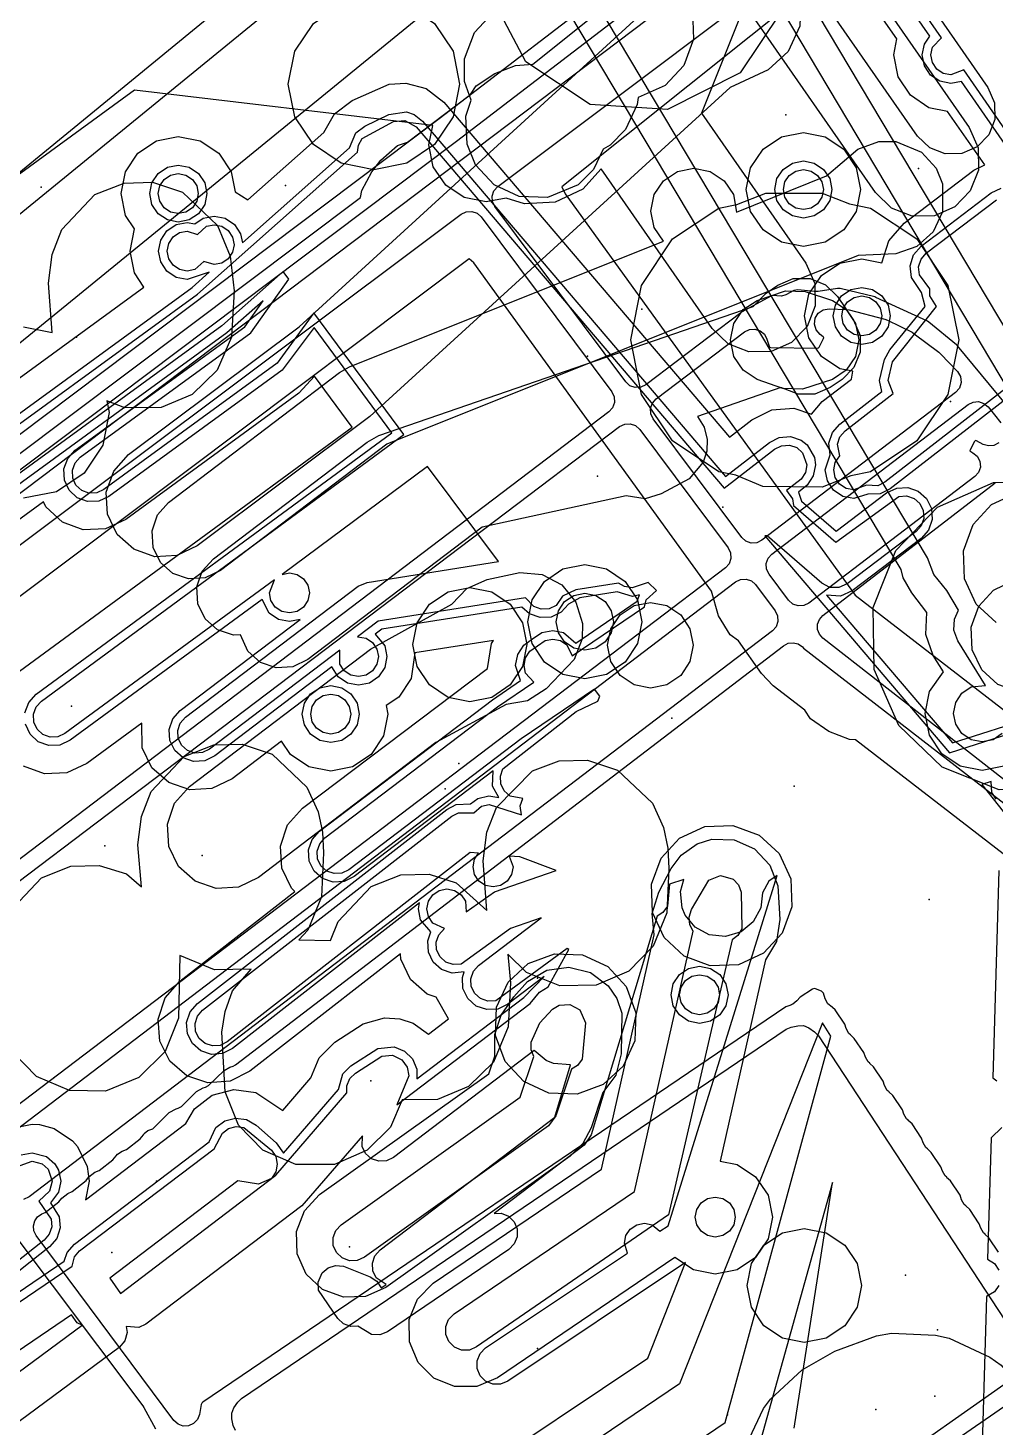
# Model space of a CAD drawing. Header units: metres. Extents: x 8738 to 9560, y -8972 to -7699.
# Drawn here: x 9255.27 to 9289.15, y -7964.76 to -7915.73 of the extents above; entities that cross this region are included whole.
import ezdxf

# ---------------------------------------------------------------- set-up
doc = ezdxf.new("R2010")
doc.units = ezdxf.units.M
for name, color, linetype in [('AI_GREENING_EXCLUSIONS', 1, 'Continuous'), ('AI_GREENING_LAWN', 82, 'Continuous'), ('AI_GREENING_REJECTED', 6, 'Continuous')]:
    doc.layers.add(name, color=color, linetype=linetype)

msp = doc.modelspace()

# ---------------------------------------------------------------- linework, layer by layer
at = {"layer": 'AI_GREENING_EXCLUSIONS'}
for points in [[(9208.861, -7964.51), (9234.502, -7945.938), (9234.711, -7945.378), (9235.178, -7944.758), (9235.772, -7944.251), (9236.119, -7944.138), (9238.344, -7942.472), (9238.548, -7942.172), (9239.201, -7941.744), (9239.682, -7941.55), (9240.411, -7941.405), (9240.606, -7941.43), (9266.928, -7921.66), (9266.973, -7921.421), (9267.315, -7920.76), (9267.633, -7920.353), (9268.224, -7919.844), (9268.57, -7919.73), (9270.776, -7918.054), (9270.977, -7917.752), (9271.626, -7917.318), (9272.353, -7917.035), (9272.956, -7916.988), (9300.458, -7894.998)], [(9208.861, -7964.51), (9234.502, -7945.938), (9234.711, -7945.378), (9235.178, -7944.758), (9235.772, -7944.251), (9236.119, -7944.138), (9238.344, -7942.472), (9238.548, -7942.172), (9239.201, -7941.744), (9239.682, -7941.55), (9240.411, -7941.405), (9240.606, -7941.43), (9266.928, -7921.66), (9266.973, -7921.421), (9267.315, -7920.76), (9267.633, -7920.353), (9268.224, -7919.844), (9268.57, -7919.73), (9270.776, -7918.054), (9270.977, -7917.752), (9271.626, -7917.318), (9272.353, -7917.035), (9272.956, -7916.988), (9300.458, -7894.998)], [(9300.401, -7900.165), (9273.981, -7921.29), (9274.088, -7921.535), (9284.25, -7935.597), (9311.878, -7956.923), (9312.562, -7956.521), (9312.902, -7956.404), (9333.178, -7942.794)], [(9300.401, -7900.165), (9273.981, -7921.29), (9274.088, -7921.535), (9284.25, -7935.597), (9311.878, -7956.923), (9312.562, -7956.521), (9312.902, -7956.404), (9333.178, -7942.794)], [(9274.839, -7906.045), (9222.071, -7949.098)], [(9290.874, -7921.262), (9288.056, -7917.192), (9287.602, -7917.37), (9287.334, -7917.317), (9287.107, -7917.165), (9286.955, -7916.938), (9286.902, -7916.67), (9286.955, -7916.402), (9287.271, -7916.066), (9281.988, -7908.464)], [(9279.98, -7910.27), (9293.321, -7932.658)], [(9278.978, -7910.541), (9292.664, -7933.509)], [(9284.833, -7911.945), (9288.905, -7917.807), (9289.138, -7918.343), (9289.149, -7918.929), (9288.935, -7919.473), (9288.528, -7919.894), (9287.992, -7920.128), (9287.407, -7920.139), (9286.862, -7919.924), (9286.441, -7919.518), (9282.587, -7913.97)], [(9289.407, -7940.439), (9289.083, -7940.656), (9288.7, -7940.732), (9288.317, -7940.656), (9287.993, -7940.439), (9287.776, -7940.115), (9287.7, -7939.732), (9287.776, -7939.349), (9287.993, -7939.025), (9288.317, -7938.808), (9288.816, -7938.755), (9287.844, -7937.189), (9287.712, -7936.822), (9287.729, -7936.432), (9287.876, -7936.12), (9287.463, -7935.427), (9287.01, -7934.873), (9286.785, -7934.29), (9273.944, -7912.74)], [(9283.733, -7912.718), (9288.244, -7919.213), (9288.556, -7919.928), (9288.57, -7920.708), (9288.284, -7921.435), (9287.743, -7921.996), (9287.027, -7922.308), (9286.247, -7922.322), (9285.521, -7922.036), (9284.959, -7921.494), (9280.562, -7915.164)], [(9290.406, -7921.102), (9287.972, -7917.596), (9287.602, -7917.67), (9287.219, -7917.594), (9286.895, -7917.377), (9286.678, -7917.053), (9286.602, -7916.67), (9286.678, -7916.287), (9286.865, -7916.008), (9284.61, -7912.763)], [(9271.527, -7913.264), (9241.867, -7937.464)], [(9219.237, -7956.72), (9237.234, -7943.307), (9269.678, -7918.897), (9276.204, -7913.887)], [(9219.333, -7957.896), (9237.834, -7944.108), (9270.283, -7919.693), (9277.165, -7914.411)], [(9251.623, -7930.425), (9259.337, -7924.804), (9259.002, -7924.303), (9258.85, -7923.538), (9259.008, -7922.764), (9258.692, -7922.292), (9258.54, -7921.527), (9258.692, -7920.762), (9259.126, -7920.113), (9259.775, -7919.679), (9260.54, -7919.527), (9261.305, -7919.679), (9261.954, -7920.113), (9262.388, -7920.762), (9262.527, -7921.461), (9262.975, -7921.745), (9265.633, -7919.386), (9266.012, -7918.736), (9266.632, -7918.263), (9267.931, -7917.694), (9268.51, -7917.656), (9269.224, -7917.851), (9269.846, -7918.323), (9279.849, -7930.061), (9280.632, -7929.453), (9281.329, -7929.103), (9282.108, -7929.048), (9282.721, -7929.249), (9283.101, -7928.811), (9284.119, -7928.022), (9284.173, -7927.752), (9283.716, -7927.661), (9283.067, -7927.227), (9282.633, -7926.578), (9282.481, -7925.813), (9282.633, -7925.048), (9283.067, -7924.399), (9283.716, -7923.965), (9284.481, -7923.813), (9285.185, -7923.953), (9285.426, -7923.184), (9285.963, -7922.567), (9288.413, -7920.706), (9288.793, -7920.522), (9287.485, -7918.647), (9286.837, -7918.518), (9286.188, -7918.084), (9285.754, -7917.435), (9285.602, -7916.67), (9285.714, -7916.105), (9284.454, -7914.291)], [(9303.532, -7965.004), (9303.254, -7964.275), (9303.277, -7963.495), (9303.707, -7962.678), (9292.504, -7945.113), (9290.243, -7941.681), (9289.632, -7941.468), (9289.465, -7941.58), (9288.7, -7941.732), (9287.935, -7941.58), (9287.286, -7941.146), (9286.852, -7940.497), (9286.7, -7939.732), (9286.852, -7938.967), (9287.342, -7938.28), (9286.988, -7937.706), (9286.723, -7936.972), (9286.758, -7936.199), (9286.236, -7935.506), (9285.929, -7934.988), (9285.859, -7934.689), (9273.536, -7914.009)], [(9281.642, -7915.167), (9280.224, -7917.299), (9277.672, -7918.583), (9274.968, -7918.403), (9272.709, -7916.909), (9271.519, -7914.642)], [(9280.364, -7914.974), (9278.872, -7918.704), (9282.526, -7923.965), (9282.837, -7924.68), (9282.851, -7925.461), (9282.566, -7926.187), (9282.024, -7926.748), (9281.308, -7927.06), (9280.528, -7927.074), (9279.802, -7926.788), (9279.24, -7926.247), (9275.359, -7920.659), (9274.706, -7921.366), (9273.746, -7921.829), (9272.662, -7921.887), (9272.02, -7921.682), (9271.32, -7921.821), (9270.555, -7921.669), (9269.906, -7921.235), (9269.472, -7920.586), (9269.32, -7919.821), (9269.456, -7919.136), (9259.007, -7917.905), (9252.679, -7922.516)], [(9278.549, -7915.135), (9278.588, -7916.121), (9278.247, -7917.038), (9277.6, -7917.737), (9276.653, -7918.159), (9276.614, -7918.403), (9276.205, -7919.285), (9275.665, -7919.825), (9275.426, -7919.965), (9275.087, -7920.679), (9274.547, -7921.219), (9273.471, -7921.667), (9272.485, -7921.628), (9271.603, -7921.219), (9270.956, -7920.52), (9270.654, -7919.797), (9270.615, -7918.811), (9270.804, -7918.259), (9270.57, -7917.599), (9270.57, -7916.807), (9270.57, -7916.807), (9270.911, -7915.89), (9271.558, -7915.191)], [(9252.212, -7931.233), (9261.024, -7924.812), (9261.622, -7924.281), (9260.85, -7924.538), (9260.467, -7924.462), (9260.143, -7924.245), (9259.926, -7923.921), (9259.85, -7923.538), (9259.926, -7923.155), (9260.143, -7922.831), (9260.467, -7922.614), (9260.85, -7922.538), (9261.116, -7922.591), (9261.413, -7922.392), (9261.796, -7922.316), (9262.179, -7922.392), (9262.503, -7922.609), (9262.72, -7922.933), (9262.783, -7923.252), (9266.54, -7919.919), (9266.761, -7919.398), (9267.072, -7919.162), (9267.911, -7918.752), (9268.531, -7918.666), (9268.805, -7918.76), (9269.098, -7918.986), (9279.708, -7931.437), (9281.245, -7930.242), (9281.594, -7930.068), (9281.983, -7930.04), (9282.354, -7930.163), (9282.566, -7930.325), (9282.823, -7930.767), (9282.859, -7931.032), (9282.783, -7931.415), (9282.566, -7931.739), (9282.263, -7931.984), (9282.367, -7932.296), (9283.585, -7933.355), (9285.355, -7932.011), (9285.706, -7931.841), (9286.095, -7931.817), (9286.464, -7931.944), (9286.756, -7932.203), (9286.927, -7932.554), (9286.95, -7932.943), (9286.823, -7933.312), (9286.564, -7933.604), (9284.148, -7935.439), (9283.736, -7935.624), (9283.246, -7935.588), (9287.657, -7940.764), (9290.519, -7939.851)], [(9252.389, -7931.476), (9261.213, -7925.046), (9266.816, -7920.075), (9266.849, -7919.833), (9266.986, -7919.597), (9268.082, -7919.003), (9268.476, -7918.961), (9268.874, -7919.185), (9279.666, -7931.85), (9281.429, -7930.479), (9281.674, -7930.357), (9281.946, -7930.337), (9282.205, -7930.424), (9282.412, -7930.602), (9282.559, -7931.032), (9282.506, -7931.3), (9282.354, -7931.527), (9281.848, -7931.927), (9282.057, -7932.213), (9282.093, -7932.455), (9283.573, -7933.741), (9285.782, -7932.131), (9286.055, -7932.114), (9286.313, -7932.203), (9286.517, -7932.385), (9286.637, -7932.63), (9286.653, -7932.903), (9286.564, -7933.161), (9286.383, -7933.365), (9283.966, -7935.2), (9283.678, -7935.329), (9283.363, -7935.319), (9283.084, -7935.171), (9281.174, -7933.512), (9281.082, -7933.512), (9287.558, -7941.111), (9290.653, -7940.124)], [(9255.119, -7926.196), (9256.115, -7926.394), (9255.987, -7924.659), (9256.117, -7923.661), (9256.456, -7922.786), (9257.616, -7921.564), (9258.646, -7921.157), (9259.64, -7921.13), (9260.69, -7921.482), (9261.914, -7922.641), (9262.361, -7923.716), (9262.494, -7924.933), (9262.4, -7926.559), (9261.902, -7927.71), (9261.025, -7928.565), (9259.941, -7929.018), (9258.672, -7929.035), (9258.037, -7928.787), (9258.119, -7929.196), (9257.89, -7930.344), (9257.24, -7931.317), (9256.267, -7931.967), (9255.119, -7932.196)], [(9292.949, -7926.08), (9285.474, -7931.873), (9285.125, -7932.047), (9284.692, -7932.06), (9284.201, -7932.208), (9283.818, -7932.132), (9283.494, -7931.915), (9283.277, -7931.591), (9283.201, -7931.208), (9283.374, -7930.68), (9283.334, -7930.266), (9283.458, -7929.896), (9283.714, -7929.601), (9285.187, -7928.459), (9285.109, -7928.073), (9285.278, -7927.338), (9285.462, -7926.994), (9286.708, -7925.482), (9286.572, -7924.99), (9286.221, -7924.469), (9286.177, -7924.062), (9286.299, -7923.672), (9286.567, -7923.363), (9289.018, -7921.503), (9289.369, -7921.332)], [(9292.765, -7925.843), (9285.29, -7931.636), (9285.046, -7931.758), (9284.648, -7931.735), (9284.201, -7931.908), (9283.933, -7931.855), (9283.706, -7931.703), (9283.554, -7931.476), (9283.501, -7931.208), (9283.554, -7930.94), (9283.716, -7930.706), (9283.632, -7930.304), (9283.718, -7930.045), (9283.898, -7929.838), (9285.588, -7928.528), (9285.409, -7928.073), (9285.565, -7927.425), (9287.099, -7925.48), (9286.868, -7925.112), (9286.864, -7924.867), (9286.506, -7924.376), (9286.506, -7924.376), (9286.475, -7924.092), (9286.561, -7923.818), (9286.749, -7923.602), (9289.199, -7921.742)], [(9307.811, -7958.837), (9284.268, -7940.663), (9284.056, -7940.649), (9283.333, -7940.365), (9282.686, -7939.929), (9282.484, -7939.625), (9281.38, -7938.771), (9280.967, -7938.338), (9280.166, -7937.197), (9279.874, -7936.983), (9279.468, -7936.316), (9279.213, -7935.456), (9270.897, -7923.95), (9270.728, -7923.809), (9240.978, -7946.153)], [(9307.811, -7958.837), (9284.268, -7940.663), (9284.056, -7940.649), (9283.333, -7940.365), (9282.686, -7939.929), (9282.484, -7939.625), (9281.38, -7938.771), (9280.967, -7938.338), (9280.166, -7937.197), (9279.874, -7936.983), (9279.468, -7936.316), (9279.213, -7935.456), (9270.897, -7923.95), (9270.728, -7923.809), (9240.978, -7946.153)], [(9252.413, -7962.088), (9256.816, -7959.091), (9256.901, -7958.764), (9257.082, -7958.56), (9261.799, -7954.979), (9262.084, -7954.441), (9262.301, -7954.275), (9262.565, -7954.206), (9262.836, -7954.243), (9263.802, -7955.029), (9263.954, -7955.256), (9264.007, -7955.524), (9263.954, -7955.792), (9263.802, -7956.019), (9263.35, -7956.222), (9262.625, -7956.11), (9258.139, -7959.515), (9258.518, -7960.055), (9263.96, -7955.91), (9266.449, -7953.019), (9266.449, -7952.775), (9266.553, -7952.523), (9266.746, -7952.33), (9267.675, -7951.734), (9268.049, -7951.706), (9268.369, -7951.863), (9268.559, -7952.125), (9268.611, -7952.426), (9268.193, -7953.439), (9272.865, -7949.893), (9273.189, -7949.503), (9273.502, -7949.311), (9274.215, -7948), (9274.161, -7947.964), (9271.658, -7949.797), (9271.386, -7949.813), (9271.128, -7949.724), (9270.923, -7949.543), (9270.804, -7949.297), (9270.787, -7949.025), (9270.876, -7948.767), (9271.057, -7948.562), (9273.256, -7946.893), (9272.181, -7947.264), (9270.444, -7948.516), (9270.171, -7948.533), (9269.913, -7948.443), (9269.709, -7948.262), (9269.589, -7948.017), (9269.573, -7947.744), (9269.662, -7947.486), (9269.867, -7947.263), (9269.455, -7947.075), (9269.303, -7946.848), (9269.25, -7946.58), (9269.303, -7946.312), (9269.455, -7946.085), (9269.682, -7945.933), (9269.95, -7945.88), (9270.218, -7945.933), (9270.445, -7946.085), (9270.597, -7946.312), (9270.629, -7946.685), (9271.618, -7945.978), (9273.772, -7945.234), (9272.503, -7944.76), (9272.134, -7944.728), (9272.265, -7945.11), (9272.211, -7945.378), (9272.06, -7945.605), (9271.832, -7945.757), (9271.565, -7945.81), (9271.297, -7945.757), (9271.07, -7945.605), (9270.918, -7945.378), (9270.865, -7945.11), (9270.918, -7944.843), (9271.058, -7944.632), (9270.768, -7944.606), (9262.252, -7951.238), (9262.008, -7951.36), (9261.735, -7951.38), (9261.476, -7951.294), (9261.269, -7951.116), (9261.147, -7950.872), (9261.127, -7950.599), (9261.213, -7950.34), (9261.392, -7950.133), (9270.126, -7943.332), (9270.358, -7943.213), (9270.895, -7943.212), (9271.159, -7942.983), (9271.425, -7942.92), (9272.56, -7943.287), (9272.521, -7942.969), (9272.61, -7942.71), (9272.161, -7942.633), (9271.957, -7942.451), (9271.837, -7942.206), (9271.821, -7941.933), (9271.91, -7941.675), (9274.474, -7939.662), (9275.231, -7939.306), (9275.312, -7939.135), (9275.122, -7938.879), (9272.554, -7940.627), (9266.519, -7945.208), (9266.274, -7945.328), (9266.001, -7945.344), (9265.743, -7945.255), (9265.538, -7945.074), (9265.419, -7944.828), (9265.402, -7944.556), (9265.492, -7944.298), (9265.673, -7944.093), (9271.722, -7939.501), (9272.991, -7938.636), (9272.708, -7938.321), (9272.655, -7938.053), (9272.708, -7937.785), (9272.86, -7937.558), (9273.388, -7937.182), (9273.656, -7937.129), (9273.924, -7937.182), (9274.151, -7937.334), (9274.334, -7937.721), (9276.868, -7935.995), (9276.932, -7935.759), (9277.295, -7935.429), (9276.997, -7935.144), (9276.443, -7935.338), (9276.173, -7935.294), (9275.966, -7935.166), (9274.463, -7935.404), (9274.001, -7935.625), (9273.775, -7935.95), (9273.529, -7936.068), (9273.256, -7936.083), (9272.999, -7935.992), (9272.701, -7935.683), (9267.544, -7936.5), (9266.815, -7937.053), (9267.118, -7937.099), (9267.345, -7937.251), (9267.497, -7937.478), (9267.55, -7937.746), (9267.497, -7938.014), (9267.345, -7938.241), (9267.118, -7938.393), (9266.85, -7938.446), (9266.582, -7938.393), (9266.355, -7938.241), (9266.203, -7938.014), (9266.194, -7937.524), (9261.635, -7940.985), (9261.389, -7941.105), (9261.116, -7941.121), (9260.858, -7941.032), (9260.654, -7940.851), (9260.534, -7940.606), (9260.518, -7940.333), (9260.607, -7940.075), (9260.788, -7939.87), (9266.837, -7935.278), (9267.151, -7935.144), (9271.753, -7934.416), (9269.267, -7931.084), (9264.173, -7934.866), (9264.432, -7934.815), (9264.7, -7934.868), (9264.927, -7935.02), (9265.079, -7935.247), (9265.132, -7935.515), (9265.079, -7935.783), (9264.927, -7936.01), (9264.7, -7936.162), (9264.432, -7936.215), (9264.164, -7936.162), (9263.937, -7936.01), (9263.785, -7935.783), (9263.732, -7935.515), (9263.912, -7935.058), (9256.569, -7940.434), (9256.321, -7940.549), (9256.049, -7940.561), (9255.792, -7940.468), (9255.591, -7940.283), (9255.476, -7940.035), (9255.464, -7939.762), (9255.557, -7939.506), (9255.742, -7939.305), (9268.435, -7929.959), (9265.289, -7925.706), (9264.001, -7927.468), (9257.932, -7931.891), (9257.684, -7932.006), (9257.411, -7932.017), (9257.155, -7931.923), (9256.954, -7931.737), (9256.839, -7931.49), (9256.828, -7931.217), (9256.922, -7930.96), (9257.107, -7930.759), (9263.083, -7926.405), (9264.412, -7924.52), (9264.215, -7924.254), (9262.064, -7926.157), (9253.213, -7932.607)], [(9255.167, -7939.717), (9255.301, -7939.35), (9255.565, -7939.063), (9268.019, -7929.901), (9265.295, -7926.218), (9264.178, -7927.711), (9258.108, -7932.133), (9257.754, -7932.297), (9257.364, -7932.313), (9256.998, -7932.179), (9256.711, -7931.914), (9256.547, -7931.56), (9256.532, -7931.17), (9256.666, -7930.804), (9256.931, -7930.517), (9262.867, -7926.191), (9263.508, -7925.282), (9262.241, -7926.4), (9253.39, -7932.85)], [(9254.974, -7938.256), (9266.635, -7929.711), (9265.314, -7927.926), (9264.767, -7928.519), (9258.697, -7932.942), (9257.989, -7933.269), (9257.209, -7933.301), (9256.477, -7933.032), (9255.903, -7932.503), (9255.817, -7932.318), (9253.979, -7933.658)], [(9289.192, -7936.55), (9288.493, -7935.903), (9288.084, -7935.021), (9288.045, -7934.035), (9288.386, -7933.118), (9289.033, -7932.419), (9289.915, -7932.01)], [(9252.463, -7961.691), (9256.537, -7958.918), (9256.642, -7958.613), (9256.901, -7958.321), (9261.617, -7954.741), (9261.859, -7954.242), (9262.17, -7954.006), (9262.547, -7953.906), (9262.933, -7953.959), (9263.271, -7954.156), (9263.97, -7954.775), (9264.229, -7955.138), (9266.154, -7952.901), (9266.304, -7952.356), (9266.58, -7952.08), (9267.529, -7951.469), (9268.107, -7951.412), (9268.468, -7951.562), (9268.744, -7951.838), (9268.893, -7952.198), (9268.893, -7952.531), (9272.644, -7949.684), (9273.356, -7948.951), (9272.085, -7949.916), (9271.734, -7950.087), (9271.345, -7950.11), (9270.976, -7949.983), (9270.684, -7949.724), (9270.513, -7949.374), (9270.49, -7948.984), (9270.558, -7948.788), (9270.131, -7948.83), (9269.762, -7948.702), (9269.47, -7948.444), (9269.299, -7948.093), (9269.276, -7947.703), (9269.386, -7947.383), (9269.026, -7946.963), (9268.95, -7946.58), (9268.992, -7946.37), (9262.436, -7951.475), (9262.087, -7951.65), (9261.698, -7951.678), (9261.328, -7951.555), (9261.033, -7951.3), (9260.858, -7950.951), (9260.829, -7950.562), (9260.952, -7950.192), (9261.207, -7949.897), (9269.941, -7943.096), (9270.273, -7942.926), (9270.772, -7942.9), (9271.035, -7942.71), (9271.415, -7942.621), (9271.769, -7942.678), (9271.547, -7942.282), (9271.574, -7941.748), (9266.701, -7945.447), (9266.35, -7945.618), (9265.96, -7945.642), (9265.591, -7945.514), (9265.299, -7945.255), (9265.129, -7944.905), (9265.105, -7944.515), (9265.233, -7944.146), (9265.491, -7943.854), (9271.541, -7939.262), (9272.531, -7938.586), (9272.355, -7938.053), (9272.431, -7937.67), (9272.648, -7937.346), (9272.949, -7937.122), (9273.273, -7936.905), (9273.656, -7936.829), (9274.039, -7936.905), (9274.463, -7937.271), (9276.615, -7935.805), (9276.698, -7935.58), (9276.453, -7935.638), (9275.911, -7935.478), (9274.606, -7935.685), (9274.21, -7935.906), (9273.955, -7936.19), (9273.603, -7936.359), (9273.213, -7936.379), (9272.845, -7936.25), (9272.575, -7936.007), (9267.665, -7936.784), (9267.436, -7936.958), (9267.774, -7937.363), (9267.85, -7937.746), (9267.774, -7938.129), (9267.557, -7938.453), (9267.233, -7938.67), (9266.85, -7938.746), (9266.467, -7938.67), (9266.143, -7938.453), (9265.922, -7938.108), (9261.816, -7941.224), (9261.465, -7941.395), (9261.076, -7941.419), (9260.707, -7941.291), (9260.415, -7941.033), (9260.244, -7940.682), (9260.221, -7940.292), (9260.348, -7939.923), (9260.607, -7939.631), (9264.812, -7936.44), (9264.432, -7936.515), (9264.049, -7936.439), (9263.725, -7936.222), (9263.478, -7935.747), (9256.746, -7940.676), (9256.393, -7940.841), (9256.003, -7940.858), (9255.636, -7940.724), (9255.349, -7940.46), (9255.184, -7940.106)], [(9254.655, -7954.272), (9255.42, -7954.12), (9255.681, -7954.137), (9256.185, -7954.272), (9256.834, -7954.706), (9257.007, -7954.902), (9257.352, -7955.602), (9257.42, -7956.12), (9257.291, -7956.769), (9260.805, -7954.101), (9261.11, -7953.579), (9261.731, -7953.107), (9262.486, -7952.908), (9263.259, -7953.014), (9264.198, -7953.641), (9265.185, -7952.495), (9265.472, -7951.8), (9266.024, -7951.249), (9267.011, -7950.607), (9267.763, -7950.399), (9268.302, -7950.431), (9268.764, -7950.584), (9269.304, -7950.964), (9270.004, -7950.432), (9269.569, -7949.673), (9269.257, -7949.566), (9268.673, -7949.048), (9268.332, -7948.347), (9268.321, -7948.16), (9263.05, -7952.264), (9262.353, -7952.614), (9261.575, -7952.67), (9260.834, -7952.425), (9260.244, -7951.914), (9259.893, -7951.217), (9259.837, -7950.439), (9260.082, -7949.698), (9260.593, -7949.108), (9264.625, -7945.968), (9264.503, -7945.86), (9264.161, -7945.158), (9264.114, -7944.379), (9264.369, -7943.642), (9264.887, -7943.058), (9271.377, -7938.162), (9271.507, -7937.288), (9271.582, -7937.176), (9268.824, -7937.613), (9268.698, -7938.511), (9268.264, -7939.16), (9267.82, -7939.457), (9267.88, -7939.756), (9267.728, -7940.521), (9267.294, -7941.17), (9266.645, -7941.604), (9265.88, -7941.756), (9265.115, -7941.604), (9264.466, -7941.17), (9264.155, -7940.705), (9262.421, -7942.021), (9261.719, -7942.362), (9260.94, -7942.409), (9260.202, -7942.155), (9259.618, -7941.637), (9259.277, -7940.936), (9259.257, -7940.077), (9257.337, -7941.483), (9256.63, -7941.812), (9255.85, -7941.846), (9255.117, -7941.578)], [(9254.589, -7946.713), (9255.749, -7945.491), (9256.779, -7945.084), (9257.773, -7945.057), (9258.722, -7945.357), (9259.249, -7945.812), (9259.121, -7944.34), (9259.251, -7943.342), (9259.59, -7942.467), (9260.75, -7941.245), (9261.78, -7940.838), (9262.774, -7940.811), (9263.824, -7941.163), (9265.048, -7942.322), (9265.434, -7943.178), (9265.589, -7943.897), (9265.628, -7944.614), (9265.551, -7946.159), (9265.081, -7947.324), (9264.761, -7947.666), (9265.874, -7947.693), (9266.14, -7947.022), (9267.3, -7945.8), (9268.33, -7945.393), (9269.324, -7945.366), (9270.273, -7945.666), (9271.347, -7946.639), (9271.219, -7944.897), (9271.349, -7943.899), (9271.688, -7943.024), (9272.947, -7941.745), (9273.878, -7941.395), (9274.872, -7941.368), (9275.922, -7941.72), (9277.146, -7942.879), (9277.532, -7943.735), (9277.687, -7944.454), (9277.726, -7945.171), (9277.649, -7946.716), (9277.179, -7947.881), (9276.324, -7948.758), (9275.173, -7949.256), (9273.904, -7949.273), (9272.739, -7948.803), (9272.086, -7948.171), (9272.178, -7949.169), (9272.101, -7950.714), (9271.586, -7951.946), (9270.709, -7952.801), (9269.625, -7953.254), (9268.382, -7953.271), (9267.968, -7954.22), (9267.158, -7955.03), (9266.007, -7955.528), (9264.657, -7955.528), (9263.506, -7955.03), (9262.651, -7954.153), (9262.181, -7952.988), (9262.066, -7950.898), (9262.183, -7950.171), (9262.444, -7949.447), (9263.097, -7948.69), (9261.806, -7948.716), (9260.595, -7948.215), (9260.595, -7948.215), (9260.55, -7950.405), (9260.08, -7951.57), (9259.158, -7952.492), (9257.993, -7952.962), (9256.724, -7952.945), (9255.573, -7952.447), (9254.718, -7951.57)], [(9289.195, -7942.735), (9289.043, -7942.508), (9289.014, -7942.116), (9288.693, -7942.218), (9290.404, -7944.393)], [(9289.288, -7945.239), (9289.076, -7952.497), (9289.218, -7952.607)], [(9270.601, -7966.588), (9276.985, -7962.317), (9278.303, -7958.963), (9272.084, -7963.123), (9271.832, -7963.228), (9271.559, -7963.228), (9271.307, -7963.124), (9271.113, -7962.931), (9271.009, -7962.679), (9271.008, -7962.406), (9271.113, -7962.153), (9271.306, -7961.96), (9276.271, -7958.638), (9276.167, -7958.294), (9276.22, -7958.026), (9276.372, -7957.799), (9276.599, -7957.647), (9276.867, -7957.594), (9277.135, -7957.647), (9277.412, -7957.874), (9277.701, -7957.681), (9281.514, -7945.416), (9281.231, -7945.613), (9281.008, -7946.019), (9280.949, -7946.545), (9280.683, -7947.037), (9280.255, -7947.386), (9279.711, -7947.551), (9279.142, -7947.492), (9278.65, -7947.226), (9278.301, -7946.798), (9278.195, -7946.545), (9278.136, -7945.976), (9278.251, -7945.549), (9277.743, -7945.712), (9277.673, -7946.481), (9277.516, -7946.704), (9277.31, -7946.836), (9275.004, -7954.497), (9274.757, -7954.852), (9271.605, -7957.245), (9271.855, -7957.243), (9272.108, -7957.346), (9272.302, -7957.538), (9272.408, -7957.79), (9272.41, -7958.063), (9272.307, -7958.316), (9272.116, -7958.51), (9267.869, -7961.39), (9267.599, -7961.499), (9267.307, -7961.49), (9266.831, -7961.195), (9266.587, -7961.207), (9266.33, -7961.114), (9266.128, -7960.931), (9265.456, -7959.933), (9265.442, -7959.66), (9265.583, -7959.333), (9265.79, -7959.154), (9266.049, -7959.069), (9266.322, -7959.089), (9267.265, -7959.473), (9267.493, -7959.625), (9267.644, -7959.851), (9267.817, -7959.733), (9267.473, -7959.504), (9267.353, -7959.258), (9267.337, -7958.985), (9267.426, -7958.727), (9267.607, -7958.523), (9273.73, -7953.875), (9274.281, -7952.044), (9273.681, -7951.991), (9273.428, -7951.885), (9273.007, -7951.543), (9268.079, -7955.283), (9267.834, -7955.403), (9267.561, -7955.419), (9267.303, -7955.33), (9267.098, -7955.149), (9266.979, -7954.904), (9266.998, -7954.527), (9264.865, -7956.98), (9259.403, -7961.126), (9259.157, -7961.246), (9258.713, -7961.203), (9258.75, -7961.416), (9258.667, -7961.712), (9258.466, -7961.944), (9252.083, -7966.656)], [(9275.737, -7967.26), (9279.699, -7964.572), (9283.404, -7951.037), (9283.103, -7950.577), (9278.102, -7963.216), (9271.379, -7967.752)], [(9289.385, -7954.239), (9289.015, -7954.6), (9288.891, -7958.85), (9289.135, -7959.005), (9289.287, -7959.232)], [(9255.037, -7955.196), (9255.42, -7955.12), (9255.92, -7955.254), (9256.213, -7955.511), (9256.344, -7955.737), (9256.42, -7956.12), (9256.344, -7956.503), (9256.058, -7956.88), (9256.371, -7957.364), (9256.402, -7957.753), (9256.282, -7958.124), (9256.029, -7958.421), (9252.179, -7961.46)], [(9254.994, -7955.565), (9255.42, -7955.42), (9255.77, -7955.514), (9255.975, -7955.694), (9256.12, -7956.12), (9256.026, -7956.47), (9255.655, -7956.822), (9256.082, -7957.446), (9256.104, -7957.718), (9256.02, -7957.978), (9255.843, -7958.186), (9251.814, -7961.367)], [(9282.115, -7964.766), (9283.453, -7956.16), (9280.875, -7965.413)], [(9289.287, -7959.768), (9289.135, -7959.995), (9288.853, -7960.158), (9288.457, -7973.697)], [(9251.239, -7965.539), (9257.167, -7961.162), (9256.995, -7961.075), (9256.795, -7960.799), (9252.688, -7963.595)], [(9280.341, -7965.559), (9281.046, -7964.082), (9281.288, -7963.756), (9282.397, -7962.731), (9283.539, -7962.066), (9284.994, -7961.529), (9284.994, -7961.529), (9285.521, -7961.442), (9287.07, -7961.509), (9287.545, -7961.619), (9288.973, -7962.284), (9289.363, -7962.563), (9289.767, -7963.038), (9291.353, -7961.454), (9293.334, -7960.663), (9295.312, -7960.663), (9297.293, -7961.454), (9298.787, -7962.901), (9299.639, -7964.849)]]:
    msp.add_lwpolyline(points, dxfattribs=at)
for points in [[(9278.419, -7913.064), (9279.301, -7912.655), (9280.287, -7912.616), (9281.204, -7912.957), (9281.903, -7913.604), (9282.351, -7914.68), (9282.312, -7915.666), (9281.903, -7916.548), (9281.204, -7917.195), (9279.87, -7917.805), (9267.248, -7929.331), (9261.196, -7933.865), (9260.493, -7934.202), (9259.713, -7934.244), (9258.977, -7933.985), (9258.397, -7933.464), (9258.059, -7932.76), (9258.017, -7931.981), (9258.277, -7931.245), (9258.798, -7930.664), (9264.771, -7926.188), (9277.171, -7914.853), (9277.879, -7913.604), (9278.419, -7913.064)], [(9266.245, -7920.462), (9265.272, -7919.812), (9264.622, -7918.838), (9264.393, -7917.69), (9264.622, -7916.542), (9265.272, -7915.569), (9266.245, -7914.919), (9267.393, -7914.69), (9268.542, -7914.919), (9269.515, -7915.569), (9270.165, -7916.542), (9270.393, -7917.69), (9270.165, -7918.838), (9269.515, -7919.812), (9268.542, -7920.462), (9267.393, -7920.69), (9266.245, -7920.462)], [(9278.025, -7920.751), (9278.599, -7920.637), (9279.173, -7920.751), (9279.66, -7921.076), (9279.985, -7921.563), (9280.092, -7922.172), (9283.244, -7920.91), (9284.349, -7919.966), (9285.085, -7919.7), (9285.679, -7919.7), (9286.574, -7920.073), (9287.086, -7920.637), (9287.313, -7921.179), (9287.313, -7922.161), (9286.979, -7922.862), (9286.415, -7923.374), (9285.679, -7923.64), (9284.358, -7923.695), (9267.84, -7930.308), (9262.012, -7934.732), (9261.486, -7934.988), (9260.902, -7935.023), (9260.349, -7934.832), (9259.911, -7934.444), (9259.654, -7933.918), (9259.619, -7933.334), (9259.81, -7932.78), (9260.198, -7932.342), (9266.188, -7927.796), (9266.537, -7927.598), (9277.537, -7923.195), (9277.213, -7922.711), (9277.099, -7922.137), (9277.213, -7921.563), (9277.538, -7921.076), (9278.025, -7920.751)], [(9283.202, -7923.233), (9282.437, -7923.385), (9281.672, -7923.233), (9281.023, -7922.799), (9280.589, -7922.15), (9280.437, -7921.385), (9280.589, -7920.62), (9281.023, -7919.971), (9281.672, -7919.537), (9282.437, -7919.385), (9283.202, -7919.537), (9283.851, -7919.971), (9284.285, -7920.62), (9284.437, -7921.385), (9284.285, -7922.15), (9283.851, -7922.799), (9283.202, -7923.233)], [(9260.157, -7922.451), (9259.833, -7922.234), (9259.616, -7921.91), (9259.54, -7921.527), (9259.616, -7921.144), (9259.833, -7920.82), (9260.157, -7920.603), (9260.54, -7920.527), (9260.923, -7920.603), (9261.247, -7920.82), (9261.464, -7921.144), (9261.54, -7921.527), (9261.464, -7921.91), (9261.247, -7922.234), (9260.923, -7922.451), (9260.54, -7922.527), (9260.157, -7922.451)], [(9282.054, -7922.309), (9281.73, -7922.092), (9281.513, -7921.768), (9281.437, -7921.385), (9281.513, -7921.002), (9281.73, -7920.678), (9282.054, -7920.461), (9282.437, -7920.385), (9282.82, -7920.461), (9283.144, -7920.678), (9283.361, -7921.002), (9283.437, -7921.385), (9283.361, -7921.768), (9283.144, -7922.092), (9282.82, -7922.309), (9282.437, -7922.385), (9282.054, -7922.309)], [(9281.942, -7921.88), (9281.79, -7921.653), (9281.737, -7921.385), (9281.79, -7921.117), (9281.942, -7920.89), (9282.169, -7920.738), (9282.437, -7920.685), (9282.705, -7920.738), (9282.932, -7920.89), (9283.084, -7921.117), (9283.137, -7921.385), (9283.084, -7921.653), (9282.932, -7921.88), (9282.705, -7922.032), (9282.437, -7922.085), (9282.169, -7922.032), (9281.942, -7921.88)], [(9260.045, -7922.022), (9259.893, -7921.795), (9259.84, -7921.527), (9259.893, -7921.259), (9260.045, -7921.032), (9260.272, -7920.88), (9260.54, -7920.827), (9260.808, -7920.88), (9261.035, -7921.032), (9261.187, -7921.259), (9261.24, -7921.527), (9261.187, -7921.795), (9261.035, -7922.022), (9260.808, -7922.174), (9260.54, -7922.227), (9260.272, -7922.174), (9260.045, -7922.022)], [(9286.417, -7923.117), (9287.5, -7924.74), (9287.881, -7926.653), (9287.5, -7928.566), (9286.417, -7930.189), (9284.794, -7931.272), (9284.095, -7931.412), (9283.096, -7931.808), (9281.02, -7931.788), (9280.068, -7931.39), (9279.477, -7931.272), (9277.854, -7930.189), (9276.771, -7928.566), (9276.39, -7926.653), (9276.771, -7924.74), (9277.854, -7923.117), (9279.477, -7922.034), (9280.104, -7921.909), (9281.118, -7921.506), (9283.096, -7921.506), (9284.058, -7921.887), (9284.794, -7922.034), (9286.417, -7923.117)], [(9262.291, -7923.811), (9262.064, -7923.963), (9261.796, -7924.016), (9261.434, -7923.9), (9261.118, -7924.185), (9260.85, -7924.238), (9260.582, -7924.185), (9260.355, -7924.033), (9260.203, -7923.806), (9260.15, -7923.538), (9260.203, -7923.27), (9260.355, -7923.043), (9260.582, -7922.891), (9260.85, -7922.838), (9261.212, -7922.954), (9261.528, -7922.669), (9261.796, -7922.616), (9262.064, -7922.669), (9262.291, -7922.821), (9262.443, -7923.048), (9262.496, -7923.316), (9262.443, -7923.584), (9262.291, -7923.811)], [(9267.151, -7930.229), (9267.569, -7930.005), (9280.676, -7925.487), (9281.133, -7925.013), (9281.546, -7924.732), (9282.085, -7924.503), (9282.671, -7924.498), (9283.213, -7924.718), (9283.631, -7925.129), (9284.193, -7925.956), (9284.421, -7926.495), (9284.425, -7927.081), (9284.205, -7927.623), (9283.794, -7928.04), (9283.38, -7928.321), (9282.841, -7928.549), (9282.256, -7928.553), (9281.653, -7928.323), (9278.726, -7929.333), (9278.965, -7929.71), (9279.072, -7930.145), (9279.055, -7930.55), (9278.93, -7930.936), (9278.435, -7931.516), (9277.453, -7932.047), (9276.892, -7932.214), (9276.235, -7932.113), (9271.183, -7933.214), (9265.081, -7937.847), (9264.555, -7938.103), (9263.97, -7938.138), (9263.417, -7937.947), (9262.979, -7937.559), (9262.72, -7936.981), (9262.471, -7936.996), (9261.918, -7936.805), (9261.48, -7936.417), (9261.224, -7935.89), (9261.189, -7935.306), (9261.38, -7934.753), (9261.768, -7934.315), (9267.151, -7930.229)], [(9284.267, -7926.079), (9284.381, -7926.653), (9284.267, -7927.227), (9283.942, -7927.714), (9283.455, -7928.039), (9282.404, -7928.377), (9281.713, -7928.358), (9280.816, -7928.039), (9280.329, -7927.714), (9280.004, -7927.227), (9279.89, -7926.653), (9280.004, -7926.079), (9280.329, -7925.592), (9280.816, -7925.267), (9281.81, -7924.937), (9282.501, -7924.956), (9283.455, -7925.267), (9283.942, -7925.592), (9284.267, -7926.079)], [(9284.481, -7926.813), (9284.098, -7926.737), (9283.774, -7926.52), (9283.557, -7926.196), (9283.481, -7925.813), (9283.557, -7925.43), (9283.774, -7925.106), (9284.098, -7924.889), (9284.481, -7924.813), (9284.864, -7924.889), (9285.188, -7925.106), (9285.405, -7925.43), (9285.481, -7925.813), (9285.405, -7926.196), (9285.188, -7926.52), (9284.864, -7926.737), (9284.481, -7926.813)], [(9284.213, -7926.46), (9283.986, -7926.308), (9283.834, -7926.081), (9283.781, -7925.813), (9283.834, -7925.545), (9283.986, -7925.318), (9284.213, -7925.166), (9284.481, -7925.113), (9284.749, -7925.166), (9284.976, -7925.318), (9285.128, -7925.545), (9285.181, -7925.813), (9285.128, -7926.081), (9284.976, -7926.308), (9284.749, -7926.46), (9284.481, -7926.513), (9284.213, -7926.46)], [(9289.101, -7931.651), (9291.274, -7931.612), (9293.275, -7932.407), (9294.784, -7933.864), (9295.647, -7935.829), (9295.686, -7938.002), (9294.891, -7940.003), (9293.434, -7941.512), (9291.469, -7942.375), (9289.296, -7942.414), (9287.295, -7941.619), (9285.786, -7940.162), (9284.923, -7938.197), (9284.884, -7936.024), (9285.679, -7934.023), (9287.136, -7932.514), (9289.101, -7931.651)], [(9274.016, -7934.675), (9274.781, -7934.523), (9275.546, -7934.675), (9276.195, -7935.109), (9276.629, -7935.758), (9276.781, -7936.523), (9276.629, -7937.288), (9276.195, -7937.937), (9275.546, -7938.371), (9274.781, -7938.523), (9274.016, -7938.371), (9273.367, -7937.937), (9272.933, -7937.288), (9272.781, -7936.523), (9272.933, -7935.758), (9273.367, -7935.109), (9274.016, -7934.675)], [(9274.47, -7935.833), (9274.699, -7936.579), (9274.682, -7937.119), (9274.404, -7937.848), (9273.424, -7938.873), (9272.767, -7939.294), (9272.027, -7939.426), (9269.563, -7940.758), (9263.348, -7945.476), (9262.646, -7945.817), (9261.867, -7945.864), (9261.13, -7945.609), (9260.546, -7945.092), (9260.204, -7944.39), (9260.157, -7943.611), (9260.412, -7942.874), (9260.93, -7942.289), (9267.267, -7937.479), (9270.125, -7935.907), (9270.642, -7935.361), (9271.354, -7935.042), (9272.505, -7934.795), (9273.282, -7934.868), (9273.972, -7935.232), (9274.47, -7935.833)], [(9272.754, -7937.323), (9272.602, -7938.088), (9272.168, -7938.737), (9271.519, -7939.171), (9270.754, -7939.323), (9269.989, -7939.171), (9269.34, -7938.737), (9268.906, -7938.088), (9268.754, -7937.323), (9268.906, -7936.558), (9269.34, -7935.909), (9269.989, -7935.475), (9270.754, -7935.323), (9271.519, -7935.475), (9272.168, -7935.909), (9272.602, -7936.558), (9272.754, -7937.323)], [(9272.754, -7937.323), (9272.602, -7938.088), (9272.168, -7938.737), (9271.519, -7939.171), (9270.754, -7939.323), (9269.989, -7939.171), (9269.34, -7938.737), (9268.906, -7938.088), (9268.754, -7937.323), (9268.906, -7936.558), (9269.34, -7935.909), (9269.989, -7935.475), (9270.754, -7935.323), (9271.519, -7935.475), (9272.168, -7935.909), (9272.602, -7936.558), (9272.754, -7937.323)], [(9274.781, -7935.523), (9275.164, -7935.599), (9275.488, -7935.816), (9275.705, -7936.14), (9275.781, -7936.523), (9275.705, -7936.906), (9275.488, -7937.23), (9275.164, -7937.447), (9274.781, -7937.523), (9274.398, -7937.447), (9274.074, -7937.23), (9273.857, -7936.906), (9273.781, -7936.523), (9273.857, -7936.14), (9274.074, -7935.816), (9274.398, -7935.599), (9274.781, -7935.523)], [(9290.582, -7935.043), (9291.318, -7935.309), (9291.882, -7935.821), (9292.216, -7936.522), (9292.255, -7937.31), (9291.989, -7938.046), (9291.477, -7938.61), (9290.776, -7938.944), (9289.988, -7938.983), (9289.252, -7938.717), (9288.688, -7938.205), (9288.354, -7937.504), (9288.315, -7936.716), (9288.581, -7935.98), (9289.093, -7935.416), (9289.794, -7935.082), (9290.582, -7935.043)], [(9278.465, -7936.771), (9278.579, -7937.345), (9278.465, -7937.919), (9278.14, -7938.406), (9277.653, -7938.731), (9277.079, -7938.845), (9276.505, -7938.731), (9276.018, -7938.406), (9275.693, -7937.919), (9275.579, -7937.345), (9275.693, -7936.771), (9276.018, -7936.284), (9276.505, -7935.959), (9277.079, -7935.845), (9277.653, -7935.959), (9278.14, -7936.284), (9278.465, -7936.771)], [(9265.497, -7940.68), (9265.173, -7940.463), (9264.956, -7940.139), (9264.88, -7939.756), (9264.956, -7939.373), (9265.173, -7939.049), (9265.497, -7938.832), (9265.88, -7938.756), (9266.263, -7938.832), (9266.587, -7939.049), (9266.804, -7939.373), (9266.88, -7939.756), (9266.804, -7940.139), (9266.587, -7940.463), (9266.263, -7940.68), (9265.88, -7940.756), (9265.497, -7940.68)], [(9265.385, -7940.251), (9265.233, -7940.024), (9265.18, -7939.756), (9265.233, -7939.488), (9265.385, -7939.261), (9265.612, -7939.109), (9265.88, -7939.056), (9266.148, -7939.109), (9266.375, -7939.261), (9266.527, -7939.488), (9266.58, -7939.756), (9266.527, -7940.024), (9266.375, -7940.251), (9266.148, -7940.403), (9265.88, -7940.456), (9265.612, -7940.403), (9265.385, -7940.251)], [(9278.982, -7943.694), (9279.968, -7943.655), (9280.885, -7943.996), (9281.584, -7944.643), (9281.993, -7945.525), (9282.032, -7946.511), (9281.691, -7947.428), (9281.044, -7948.127), (9280.162, -7948.536), (9279.176, -7948.575), (9278.259, -7948.234), (9277.56, -7947.587), (9277.151, -7946.705), (9277.112, -7945.719), (9277.453, -7944.802), (9278.1, -7944.103), (9278.982, -7943.694)], [(9280.115, -7959.224), (9279.35, -7959.376), (9278.585, -7959.224), (9277.933, -7958.786), (9271.717, -7963.001), (9270.998, -7963.304), (9270.218, -7963.31), (9269.495, -7963.016), (9268.939, -7962.468), (9268.636, -7961.749), (9268.63, -7960.968), (9268.924, -7960.245), (9269.472, -7959.69), (9275.362, -7955.696), (9277.213, -7947.487), (9277.14, -7946.739), (9277.368, -7945.992), (9277.81, -7945.169), (9278.158, -7944.701), (9278.717, -7944.307), (9279.232, -7944.144), (9280.012, -7944.164), (9280.725, -7944.481), (9281.263, -7945.046), (9281.543, -7945.775), (9281.616, -7946.949), (9281.501, -7947.721), (9281.115, -7948.366), (9279.527, -7955.411), (9280.115, -7955.528), (9280.764, -7955.962), (9281.198, -7956.611), (9281.35, -7957.376), (9281.198, -7958.141), (9280.764, -7958.79), (9280.115, -7959.224)], [(9278.575, -7947.356), (9278.46, -7947.14), (9278.434, -7946.868), (9278.513, -7946.607), (9279.129, -7945.573), (9279.538, -7945.416), (9279.976, -7945.543), (9280.164, -7945.741), (9280.262, -7945.996), (9280.277, -7947.284), (9280.137, -7947.518), (9279.941, -7947.664), (9277.718, -7957.302), (9270.987, -7961.925), (9270.736, -7962.031), (9270.463, -7962.033), (9270.21, -7961.93), (9270.015, -7961.738), (9269.909, -7961.487), (9269.907, -7961.213), (9270.01, -7960.96), (9270.202, -7960.766), (9276.518, -7956.484), (9278.575, -7947.356)], [(9272.798, -7948.495), (9273.715, -7948.154), (9274.701, -7948.193), (9275.583, -7948.602), (9276.23, -7949.301), (9276.571, -7950.218), (9276.532, -7951.204), (9276.123, -7952.086), (9275.424, -7952.733), (9274.507, -7953.074), (9273.521, -7953.035), (9272.639, -7952.626), (9271.992, -7951.927), (9271.651, -7951.01), (9271.69, -7950.024), (9272.099, -7949.142), (9272.798, -7948.495)], [(9271.624, -7951.737), (9271.628, -7950.985), (9271.856, -7950.306), (9272.29, -7949.657), (9272.774, -7949.127), (9273.445, -7948.728), (9274.217, -7948.617), (9274.974, -7948.81), (9275.598, -7949.277), (9275.902, -7949.724), (9276.075, -7950.236), (9276.059, -7951.653), (9275.866, -7952.409), (9275.415, -7953.011), (9275, -7954.248), (9274.711, -7954.801), (9274.265, -7955.239), (9267.813, -7959.84), (9267.101, -7960.16), (9266.321, -7960.184), (9265.591, -7959.907), (9265.023, -7959.373), (9264.703, -7958.661), (9264.679, -7957.881), (9264.956, -7957.151), (9265.49, -7956.583), (9271.415, -7952.359), (9271.624, -7951.737)], [(9278.417, -7950.513), (9278.093, -7950.296), (9277.876, -7949.972), (9277.8, -7949.589), (9277.876, -7949.206), (9278.093, -7948.882), (9278.417, -7948.665), (9278.8, -7948.589), (9279.183, -7948.665), (9279.507, -7948.882), (9279.724, -7949.206), (9279.8, -7949.589), (9279.724, -7949.972), (9279.507, -7950.296), (9279.183, -7950.513), (9278.8, -7950.589), (9278.417, -7950.513)], [(9278.532, -7950.236), (9278.305, -7950.084), (9278.153, -7949.857), (9278.1, -7949.589), (9278.153, -7949.321), (9278.305, -7949.094), (9278.532, -7948.942), (9278.8, -7948.889), (9279.068, -7948.942), (9279.295, -7949.094), (9279.447, -7949.321), (9279.5, -7949.589), (9279.447, -7949.857), (9279.295, -7950.084), (9279.068, -7950.236), (9278.8, -7950.289), (9278.532, -7950.236)], [(9272.9, -7951.52), (9272.902, -7951.247), (9273.209, -7950.576), (9273.643, -7950.093), (9273.878, -7949.954), (9274.252, -7949.928), (9274.606, -7950.119), (9274.809, -7950.566), (9274.693, -7951.849), (9274.529, -7952.067), (9274.319, -7952.192), (9273.768, -7953.833), (9273.511, -7954.181), (9267.058, -7958.781), (9266.809, -7958.894), (9266.536, -7958.902), (9266.28, -7958.805), (9266.082, -7958.618), (9265.969, -7958.369), (9265.961, -7958.096), (9266.058, -7957.84), (9266.245, -7957.642), (9272.513, -7953.172), (9272.992, -7951.746), (9272.9, -7951.52)], [(9279.997, -7957.108), (9280.05, -7957.376), (9279.997, -7957.644), (9279.845, -7957.871), (9279.618, -7958.023), (9279.35, -7958.076), (9279.082, -7958.023), (9278.855, -7957.871), (9278.703, -7957.644), (9278.65, -7957.376), (9278.703, -7957.108), (9278.855, -7956.881), (9279.082, -7956.729), (9279.35, -7956.676), (9279.618, -7956.729), (9279.845, -7956.881), (9279.997, -7957.108)], [(9284.47, -7959.771), (9284.318, -7960.536), (9283.884, -7961.185), (9283.235, -7961.619), (9282.47, -7961.771), (9281.705, -7961.619), (9281.056, -7961.185), (9280.622, -7960.536), (9280.47, -7959.771), (9280.622, -7959.006), (9281.056, -7958.357), (9281.705, -7957.923), (9282.47, -7957.771), (9283.235, -7957.923), (9283.884, -7958.357), (9284.318, -7959.006), (9284.47, -7959.771)], [(9284.47, -7959.771), (9284.318, -7960.536), (9283.884, -7961.185), (9283.235, -7961.619), (9282.47, -7961.771), (9281.705, -7961.619), (9281.056, -7961.185), (9280.622, -7960.536), (9280.47, -7959.771), (9280.622, -7959.006), (9281.056, -7958.357), (9281.705, -7957.923), (9282.47, -7957.771), (9283.235, -7957.923), (9283.884, -7958.357), (9284.318, -7959.006), (9284.47, -7959.771)]]:
    msp.add_lwpolyline(points, close=True, dxfattribs=at)
at = {"layer": 'AI_GREENING_LAWN'}
for points in [[(9291.202, -7930.918), (9287.84, -7926.86), (9287.806, -7926.826), (9286.832, -7926.033), (9286.78, -7926), (9284.981, -7925.163), (9284.935, -7925.147), (9283.73, -7924.85), (9283.631, -7924.846), (9282.953, -7924.957), (9282.819, -7924.96), (9282.243, -7924.899), (9282.108, -7924.923), (9281.818, -7925.068), (9281.666, -7925.116), (9281.506, -7925.113), (9281.406, -7925.095), (9281.365, -7925.095), (9281.326, -7925.108), (9280.273, -7925.684), (9280.242, -7925.704), (9276.915, -7928.224), (9276.738, -7928.309), (9276.543, -7928.32), (9276.358, -7928.255), (9276.212, -7928.124), (9271.628, -7921.982), (9271.544, -7921.807), (9271.534, -7921.612), (9271.599, -7921.428), (9271.729, -7921.283), (9309.326, -7893.066)], [(9224.066, -7946.095), (9274.043, -7905.146)], [(9278.125, -7914.552), (9238.255, -7944.667), (9238.252, -7944.669), (9219.673, -7958.516)], [(9244.706, -7941.539), (9270.449, -7922.244), (9270.626, -7922.16), (9270.821, -7922.149), (9271.005, -7922.214), (9271.15, -7922.345), (9275.725, -7928.474), (9275.808, -7928.649), (9275.819, -7928.843), (9275.755, -7929.026), (9275.626, -7929.171), (9252.9, -7946.415)], [(9289.284, -7930.257), (9289.112, -7930.348), (9288.918, -7930.367), (9288.918, -7930.367), (9288.732, -7930.31), (9288.503, -7930.188), (9288.463, -7930.176), (9288.437, -7930.208), (9288.283, -7930.496), (9288.271, -7930.536), (9288.303, -7930.562), (9288.377, -7930.602), (9288.53, -7930.728), (9288.622, -7930.904), (9288.638, -7931.103), (9288.575, -7931.291), (9288.444, -7931.44), (9282.625, -7935.872), (9282.449, -7935.958), (9282.253, -7935.969), (9282.067, -7935.904), (9281.921, -7935.773), (9281.233, -7934.851), (9281.15, -7934.676), (9281.139, -7934.483), (9281.203, -7934.3), (9281.331, -7934.154), (9288.215, -7928.913), (9288.387, -7928.828), (9288.578, -7928.814), (9288.76, -7928.874), (9288.907, -7928.997), (9289.357, -7929.556)], [(9254.091, -7946.266), (9276, -7929.684), (9276.177, -7929.599), (9276.372, -7929.588), (9276.557, -7929.653), (9276.703, -7929.784), (9279.804, -7933.939), (9279.888, -7934.115), (9279.899, -7934.308), (9279.835, -7934.492), (9279.706, -7934.637), (9253.872, -7954.249)], [(9294.957, -7946.347), (9283.119, -7937.095), (9282.999, -7936.959), (9282.935, -7936.79), (9282.936, -7936.608), (9283.001, -7936.439), (9283.122, -7936.305), (9289.154, -7931.654)], [(9254.068, -7954.913), (9280.058, -7935.124), (9280.235, -7935.038), (9280.431, -7935.026), (9280.616, -7935.091), (9280.762, -7935.222), (9281.45, -7936.144), (9281.533, -7936.319), (9281.544, -7936.513), (9281.481, -7936.696), (9281.352, -7936.841), (9255.313, -7956.668), (9255.115, -7956.759)], [(9289.275, -7958.607), (9288.938, -7958.105), (9288.802, -7957.983), (9288.807, -7957.978), (9288.747, -7957.93), (9288.653, -7957.765), (9288.601, -7957.608), (9288.264, -7957.107), (9288.128, -7956.985), (9288.133, -7956.98), (9288.073, -7956.932), (9287.98, -7956.766), (9287.927, -7956.609), (9287.591, -7956.108), (9287.455, -7955.986), (9287.459, -7955.981), (9287.399, -7955.933), (9287.306, -7955.767), (9287.254, -7955.611), (9286.917, -7955.109), (9286.781, -7954.987), (9286.785, -7954.982), (9286.725, -7954.934), (9286.632, -7954.769), (9286.58, -7954.612), (9286.243, -7954.111), (9286.107, -7953.989), (9286.112, -7953.984), (9286.052, -7953.936), (9285.959, -7953.77), (9285.906, -7953.613), (9285.569, -7953.112), (9285.434, -7952.99), (9285.438, -7952.985), (9285.378, -7952.937), (9285.285, -7952.771), (9285.233, -7952.615), (9284.896, -7952.113), (9284.76, -7951.991), (9284.764, -7951.986), (9284.704, -7951.938), (9284.611, -7951.773), (9284.559, -7951.616), (9284.222, -7951.115), (9284.086, -7950.992), (9284.09, -7950.988), (9284.031, -7950.94), (9283.937, -7950.774), (9283.885, -7950.617), (9283.548, -7950.116), (9283.459, -7950.035), (9283.445, -7950.028), (9283.294, -7949.906), (9283.201, -7949.735), (9283.138, -7949.536), (9283.113, -7949.492), (9283.07, -7949.463), (9282.866, -7949.38), (9282.812, -7949.372), (9282.76, -7949.39), (9282.326, -7949.671), (9282.21, -7949.805), (9282.065, -7949.921), (9281.992, -7949.943), (9281.994, -7949.949), (9281.827, -7950.011), (9261.395, -7963.858), (9261.362, -7963.892), (9261.345, -7963.935), (9261.279, -7964.292), (9261.209, -7964.47), (9261.076, -7964.609), (9260.901, -7964.688), (9260.709, -7964.695), (9260.529, -7964.629), (9260.387, -7964.5), (9255.561, -7958.021), (9255.481, -7957.861), (9255.463, -7957.683), (9255.509, -7957.51), (9255.612, -7957.364), (9255.76, -7957.264), (9255.881, -7957.211), (9256.36, -7956.839), (9256.455, -7956.71), (9256.667, -7956.546), (9256.816, -7956.485), (9257.313, -7956.099), (9257.409, -7955.97), (9257.621, -7955.806), (9257.769, -7955.745), (9258.249, -7955.374), (9258.362, -7955.231), (9258.362, -7955.231), (9258.367, -7955.235), (9258.411, -7955.172), (9258.57, -7955.068), (9258.723, -7955.005), (9259.203, -7954.635), (9259.316, -7954.491), (9259.318, -7954.492), (9259.348, -7954.446), (9259.478, -7954.346), (9259.573, -7954.313), (9259.572, -7954.309), (9259.645, -7954.285), (9259.675, -7954.262), (9260.216, -7953.716), (9260.469, -7953.578), (9260.53, -7953.565), (9260.653, -7953.499), (9261.18, -7952.978), (9261.407, -7952.849), (9261.492, -7952.827), (9261.602, -7952.765), (9262.143, -7952.24), (9262.344, -7952.121), (9262.466, -7952.084), (9262.544, -7952.044), (9281.746, -7937.361), (9281.905, -7937.279), (9282.082, -7937.259), (9282.255, -7937.302), (9282.402, -7937.403), (9282.445, -7937.445), (9298.233, -7949.659)], [(9262.54, -7964.856), (9262.465, -7964.679), (9262.414, -7964.444), (9262.414, -7964.444), (9262.412, -7964.245), (9262.488, -7964.06), (9262.623, -7963.86), (9262.757, -7963.725), (9281.83, -7950.797), (9282.005, -7950.722), (9282.243, -7950.671), (9282.444, -7950.669), (9282.63, -7950.746), (9282.829, -7950.881), (9282.966, -7951.021), (9290.16, -7962.006), (9290.237, -7962.21), (9290.22, -7962.427), (9290.158, -7962.628), (9290.084, -7962.775), (9289.968, -7962.89), (9284.734, -7966.578)], [(9254.53, -7957.646), (9259.294, -7963.985), (9259.333, -7964.045), (9259.74, -7964.79)], [(9287.152, -7965.608), (9290.309, -7963.426)]]:
    msp.add_lwpolyline(points, dxfattribs=at)
msp.add_lwpolyline([(9282.885, -7926.3), (9282.823, -7926.099), (9282.85, -7925.89), (9282.961, -7925.711), (9283.136, -7925.593), (9283.344, -7925.558), (9283.939, -7925.584), (9284.044, -7925.6), (9285.291, -7925.928), (9285.385, -7925.963), (9286.244, -7926.386), (9286.323, -7926.435), (9287.181, -7927.079), (9287.243, -7927.135), (9287.831, -7927.754), (9287.94, -7927.932), (9287.967, -7928.138), (9287.907, -7928.338), (9287.772, -7928.496), (9280.98, -7933.668), (9280.803, -7933.754), (9280.607, -7933.765), (9280.422, -7933.7), (9280.276, -7933.569), (9277.177, -7929.417), (9277.093, -7929.241), (9277.083, -7929.047), (9277.147, -7928.864), (9277.276, -7928.719), (9280.379, -7926.37), (9280.551, -7926.286), (9280.742, -7926.273), (9280.924, -7926.332), (9281.07, -7926.455), (9281.159, -7926.624), (9281.233, -7926.867), (9281.256, -7926.908), (9281.301, -7926.918), (9282.922, -7926.939), (9282.964, -7926.932), (9282.99, -7926.9), (9283.147, -7926.605), (9283.159, -7926.568), (9283.132, -7926.539), (9283.024, -7926.459), (9282.885, -7926.3)], close=True, dxfattribs=at)
at = {"layer": 'AI_GREENING_REJECTED'}
for p in [(9281.82, -7918.77), (9286.47, -7920.65), (9255.73, -7921.3), (9264.29, -7921.24), (9276.78, -7925.57), (9256.97, -7926.55), (9274.87, -7927.22), (9287.59, -7928.81), (9275.23, -7931.42), (9279.61, -7932.51), (9256.8, -7939.48), (9277.83, -7939.9), (9270.37, -7941.49), (9269.89, -7942.37), (9282.12, -7942.28), (9257.97, -7944.37), (9261.38, -7944.71), (9286.84, -7946.25), (9273.12, -7949.01), (9267.29, -7952.6), (9259.77, -7956.12), (9266.54, -7958.42), (9258.21, -7958.62), (9286.01, -7959.41), (9287.14, -7961.32), (9273.12, -7961.98), (9287.04, -7963.65), (9279.78, -7964.3), (9284.97, -7964.11)]:
    msp.add_point(p, dxfattribs=at)

doc.saveas('drawing.dxf')
